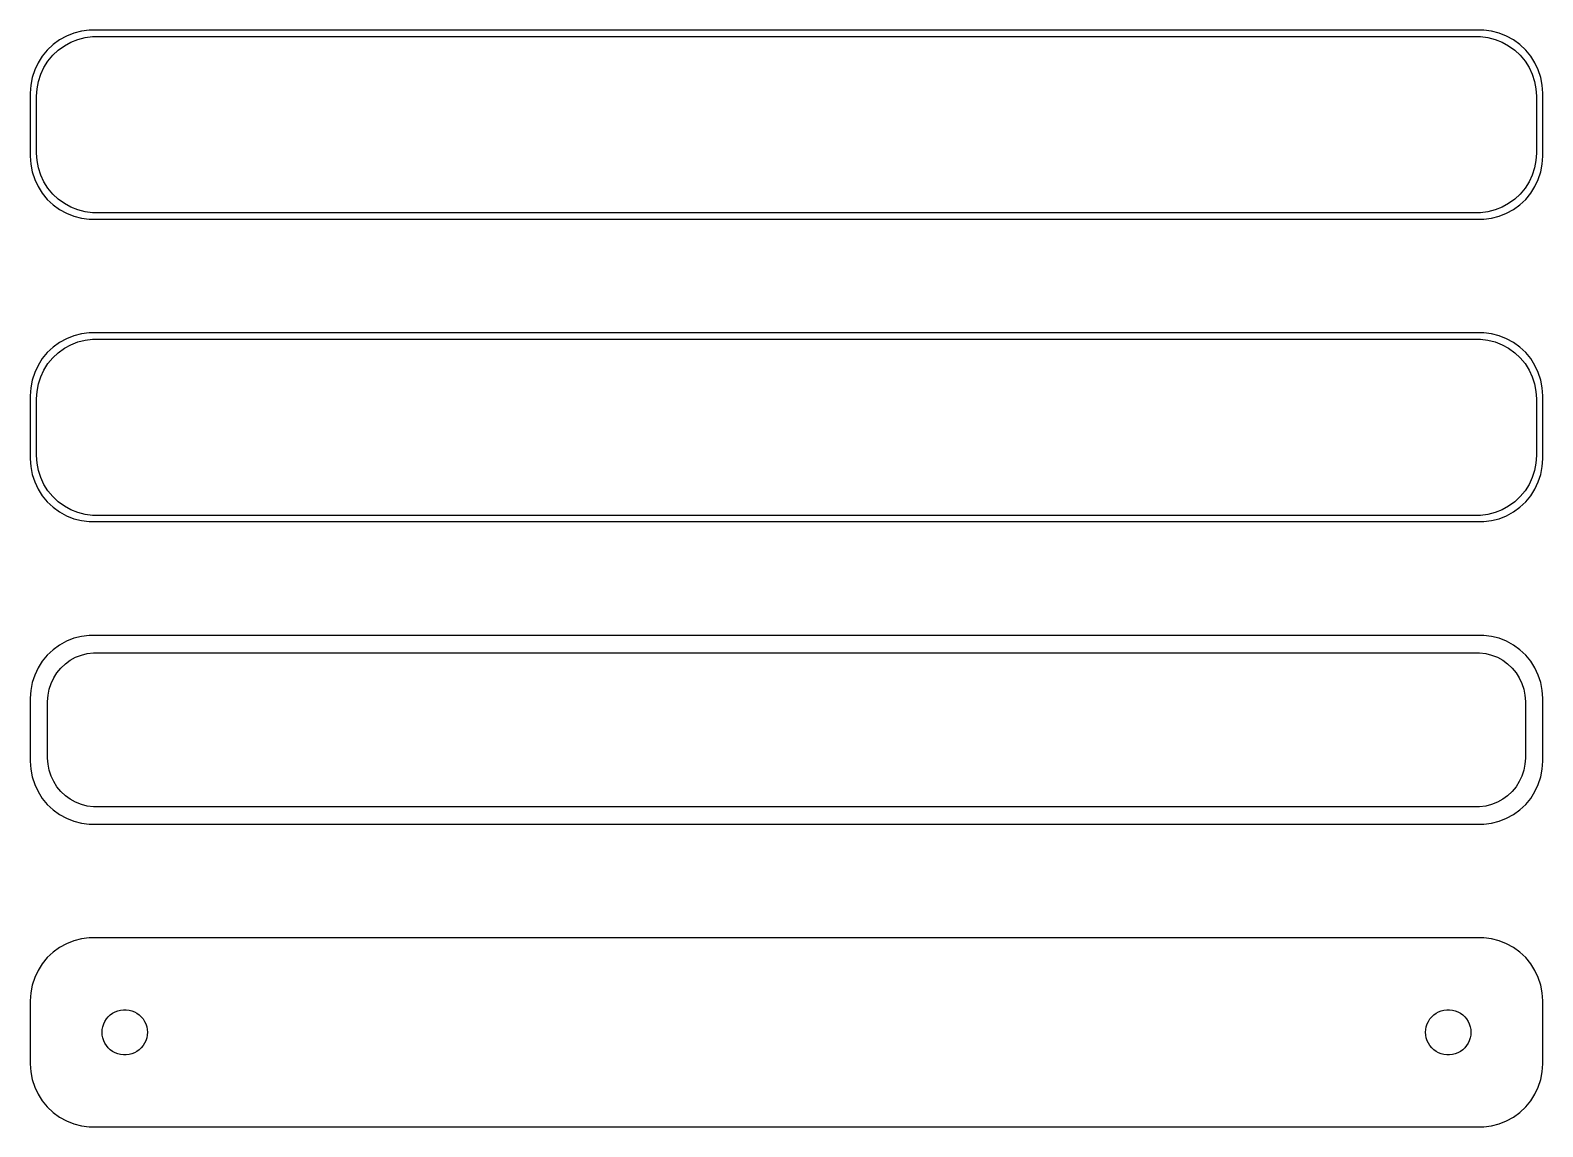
# Model space of a CAD drawing. Header units: metres. Extents: x -60 to 60, y 65 to 151.
import ezdxf

# ---------------------------------------------------------------- set-up
doc = ezdxf.new("R2010")
doc.units = ezdxf.units.M

msp = doc.modelspace()

# ---------------------------------------------------------------- linework, layer by layer
for p, q in [((-56.5451, 151.255), (-57.1289, 151.024)), ((-55.9369, 151.411), (-56.5451, 151.255)), ((-55.3139, 151.49), (-55.9369, 151.411)), ((55.3139, 151.49), (-55.3139, 151.49)), ((55.9369, 151.411), (55.3139, 151.49)), ((56.5451, 151.255), (55.9369, 151.411)), ((57.1289, 151.024), (56.5451, 151.255)), ((-58.1871, 150.353), (-58.6448, 149.923)), ((-57.6791, 150.722), (-58.1871, 150.353)), ((-57.7778, 149.91), (-57.2952, 150.261)), ((-57.1289, 151.024), (-57.6791, 150.722)), ((-57.2952, 150.261), (-56.7724, 150.548)), ((-56.7724, 150.548), (-56.2178, 150.768)), ((-56.2178, 150.768), (-55.6401, 150.916)), ((-55.6401, 150.916), (-55.0482, 150.991)), ((-55.0482, 150.991), (55.0482, 150.991)), ((55.0482, 150.991), (55.6401, 150.916)), ((55.6401, 150.916), (56.2178, 150.768)), ((56.2178, 150.768), (56.7724, 150.548)), ((56.7724, 150.548), (57.2952, 150.261)), ((57.6791, 150.722), (57.1289, 151.024)), ((57.2952, 150.261), (57.7778, 149.91)), ((58.1871, 150.353), (57.6791, 150.722)), ((58.6448, 149.923), (58.1871, 150.353)), ((-59.3815, 148.909), (-59.6489, 148.341)), ((-59.0451, 149.439), (-59.3815, 148.909)), ((-58.6448, 149.923), (-59.0451, 149.439)), ((-58.9124, 148.538), (-58.5928, 149.042)), ((-58.5928, 149.042), (-58.2126, 149.502)), ((-58.2126, 149.502), (-57.7778, 149.91)), ((57.7778, 149.91), (58.2126, 149.502)), ((58.2126, 149.502), (58.5928, 149.042)), ((58.5928, 149.042), (58.9124, 148.538)), ((59.0451, 149.439), (58.6448, 149.923)), ((59.3815, 148.909), (59.0451, 149.439)), ((59.6489, 148.341), (59.3815, 148.909)), ((-59.8429, 147.743), (-59.9606, 147.127)), ((-59.6489, 148.341), (-59.8429, 147.743)), ((-59.3508, 147.431), (-59.1664, 147.999)), ((-59.1664, 147.999), (-58.9124, 148.538)), ((58.9124, 148.538), (59.1664, 147.999)), ((59.1664, 147.999), (59.3508, 147.431)), ((59.8429, 147.743), (59.6489, 148.341)), ((59.9606, 147.127), (59.8429, 147.743)), ((-59.9606, 147.127), (-60, 146.5)), ((-60, 146.5), (-60, 141.5)), ((-59.5, 146.25), (-59.4625, 146.845)), ((-59.4625, 146.845), (-59.3508, 147.431)), ((59.3508, 147.431), (59.4625, 146.845)), ((59.4625, 146.845), (59.5, 146.25)), ((60, 146.5), (59.9606, 147.127)), ((60, 141.5), (60, 146.5)), ((-59.5, 141.75), (-59.5, 146.25)), ((59.5, 146.25), (59.5, 141.75)), ((-59.4625, 141.155), (-59.5, 141.75)), ((59.5, 141.75), (59.4625, 141.155)), ((-60, 141.5), (-59.9606, 140.873)), ((-59.9606, 140.873), (-59.8429, 140.257)), ((-59.3508, 140.569), (-59.4625, 141.155)), ((-59.1664, 140.001), (-59.3508, 140.569)), ((59.3508, 140.569), (59.1664, 140.001)), ((59.4625, 141.155), (59.3508, 140.569)), ((59.8429, 140.257), (59.9606, 140.873)), ((59.9606, 140.873), (60, 141.5)), ((-59.8429, 140.257), (-59.6489, 139.659)), ((-59.6489, 139.659), (-59.3815, 139.091)), ((-58.9124, 139.462), (-59.1664, 140.001)), ((-58.5928, 138.958), (-58.9124, 139.462)), ((58.9124, 139.462), (58.5928, 138.958)), ((59.1664, 140.001), (58.9124, 139.462)), ((59.3815, 139.091), (59.6489, 139.659)), ((59.6489, 139.659), (59.8429, 140.257)), ((-59.3815, 139.091), (-59.0451, 138.561)), ((-59.0451, 138.561), (-58.6448, 138.077)), ((-58.6448, 138.077), (-58.1871, 137.647)), ((-58.2126, 138.498), (-58.5928, 138.958)), ((-57.7778, 138.09), (-58.2126, 138.498)), ((-57.2952, 137.739), (-57.7778, 138.09)), ((57.7778, 138.09), (57.2952, 137.739)), ((58.2126, 138.498), (57.7778, 138.09)), ((58.1871, 137.647), (58.6448, 138.077)), ((58.5928, 138.958), (58.2126, 138.498)), ((58.6448, 138.077), (59.0451, 138.561)), ((59.0451, 138.561), (59.3815, 139.091)), ((-58.1871, 137.647), (-57.6791, 137.278)), ((-57.6791, 137.278), (-57.1289, 136.976)), ((-56.7724, 137.452), (-57.2952, 137.739)), ((-57.1289, 136.976), (-56.5451, 136.745)), ((-56.2178, 137.232), (-56.7724, 137.452)), ((-55.6401, 137.084), (-56.2178, 137.232)), ((-55.0482, 137.009), (-55.6401, 137.084)), ((55.0482, 137.009), (-55.0482, 137.009)), ((55.6401, 137.084), (55.0482, 137.009)), ((56.2178, 137.232), (55.6401, 137.084)), ((56.7724, 137.452), (56.2178, 137.232)), ((56.5451, 136.745), (57.1289, 136.976)), ((57.2952, 137.739), (56.7724, 137.452)), ((57.1289, 136.976), (57.6791, 137.278)), ((57.6791, 137.278), (58.1871, 137.647)), ((-56.5451, 136.745), (-55.9369, 136.589)), ((-55.9369, 136.589), (-55.3139, 136.51)), ((-55.3139, 136.51), (55.3139, 136.51)), ((55.3139, 136.51), (55.9369, 136.589)), ((55.9369, 136.589), (56.5451, 136.745)), ((-56.5451, 127.255), (-57.1289, 127.024)), ((-55.9369, 127.411), (-56.5451, 127.255)), ((-55.3139, 127.49), (-55.9369, 127.411)), ((55.3139, 127.49), (-55.3139, 127.49)), ((55.9369, 127.411), (55.3139, 127.49)), ((56.5451, 127.255), (55.9369, 127.411)), ((57.1289, 127.024), (56.5451, 127.255)), ((-58.1871, 126.353), (-58.6448, 125.923)), ((-57.6791, 126.722), (-58.1871, 126.353)), ((-57.7778, 125.91), (-57.2952, 126.261)), ((-57.1289, 127.024), (-57.6791, 126.722)), ((-57.2952, 126.261), (-56.7724, 126.548)), ((-56.7724, 126.548), (-56.2178, 126.768)), ((-56.2178, 126.768), (-55.6401, 126.916)), ((-55.6401, 126.916), (-55.0482, 126.991)), ((-55.0482, 126.991), (55.0482, 126.991)), ((55.0482, 126.991), (55.6401, 126.916)), ((55.6401, 126.916), (56.2178, 126.768)), ((56.2178, 126.768), (56.7724, 126.548)), ((56.7724, 126.548), (57.2952, 126.261)), ((57.6791, 126.722), (57.1289, 127.024)), ((57.2952, 126.261), (57.7778, 125.91)), ((58.1871, 126.353), (57.6791, 126.722)), ((58.6448, 125.923), (58.1871, 126.353)), ((-59.3815, 124.909), (-59.6489, 124.341)), ((-59.0451, 125.439), (-59.3815, 124.909)), ((-58.6448, 125.923), (-59.0451, 125.439)), ((-58.9124, 124.538), (-58.5928, 125.042)), ((-58.5928, 125.042), (-58.2126, 125.502)), ((-58.2126, 125.502), (-57.7778, 125.91)), ((57.7778, 125.91), (58.2126, 125.502)), ((58.2126, 125.502), (58.5928, 125.042)), ((58.5928, 125.042), (58.9124, 124.538)), ((59.0451, 125.439), (58.6448, 125.923)), ((59.3815, 124.909), (59.0451, 125.439)), ((59.6489, 124.341), (59.3815, 124.909)), ((-59.8429, 123.743), (-59.9606, 123.127)), ((-59.6489, 124.341), (-59.8429, 123.743)), ((-59.3508, 123.431), (-59.1664, 123.999)), ((-59.1664, 123.999), (-58.9124, 124.538)), ((58.9124, 124.538), (59.1664, 123.999)), ((59.1664, 123.999), (59.3508, 123.431)), ((59.8429, 123.743), (59.6489, 124.341)), ((59.9606, 123.127), (59.8429, 123.743)), ((-59.9606, 123.127), (-60, 122.5)), ((-60, 122.5), (-60, 117.5)), ((-59.5, 122.25), (-59.4625, 122.845)), ((-59.4625, 122.845), (-59.3508, 123.431)), ((59.3508, 123.431), (59.4625, 122.845)), ((59.4625, 122.845), (59.5, 122.25)), ((60, 122.5), (59.9606, 123.127)), ((60, 117.5), (60, 122.5)), ((-59.5, 117.75), (-59.5, 122.25)), ((59.5, 122.25), (59.5, 117.75)), ((-59.4625, 117.155), (-59.5, 117.75)), ((59.5, 117.75), (59.4625, 117.155)), ((-60, 117.5), (-59.9606, 116.873)), ((-59.9606, 116.873), (-59.8429, 116.257)), ((-59.3508, 116.569), (-59.4625, 117.155)), ((-59.1664, 116.001), (-59.3508, 116.569)), ((59.3508, 116.569), (59.1664, 116.001)), ((59.4625, 117.155), (59.3508, 116.569)), ((59.8429, 116.257), (59.9606, 116.873)), ((59.9606, 116.873), (60, 117.5)), ((-59.8429, 116.257), (-59.6489, 115.659)), ((-59.6489, 115.659), (-59.3815, 115.091)), ((-58.9124, 115.462), (-59.1664, 116.001)), ((-58.5928, 114.958), (-58.9124, 115.462)), ((58.9124, 115.462), (58.5928, 114.958)), ((59.1664, 116.001), (58.9124, 115.462)), ((59.3815, 115.091), (59.6489, 115.659)), ((59.6489, 115.659), (59.8429, 116.257)), ((-59.3815, 115.091), (-59.0451, 114.561)), ((-59.0451, 114.561), (-58.6448, 114.077)), ((-58.6448, 114.077), (-58.1871, 113.647)), ((-58.2126, 114.498), (-58.5928, 114.958)), ((-57.7778, 114.09), (-58.2126, 114.498)), ((-57.2952, 113.739), (-57.7778, 114.09)), ((57.7778, 114.09), (57.2952, 113.739)), ((58.2126, 114.498), (57.7778, 114.09)), ((58.1871, 113.647), (58.6448, 114.077)), ((58.5928, 114.958), (58.2126, 114.498)), ((58.6448, 114.077), (59.0451, 114.561)), ((59.0451, 114.561), (59.3815, 115.091)), ((-58.1871, 113.647), (-57.6791, 113.278)), ((-57.6791, 113.278), (-57.1289, 112.976)), ((-56.7724, 113.452), (-57.2952, 113.739)), ((-57.1289, 112.976), (-56.5451, 112.745)), ((-56.2178, 113.232), (-56.7724, 113.452)), ((-55.6401, 113.084), (-56.2178, 113.232)), ((-55.0482, 113.009), (-55.6401, 113.084)), ((55.0482, 113.009), (-55.0482, 113.009)), ((55.6401, 113.084), (55.0482, 113.009)), ((56.2178, 113.232), (55.6401, 113.084)), ((56.7724, 113.452), (56.2178, 113.232)), ((56.5451, 112.745), (57.1289, 112.976)), ((57.2952, 113.739), (56.7724, 113.452)), ((57.1289, 112.976), (57.6791, 113.278)), ((57.6791, 113.278), (58.1871, 113.647)), ((-56.5451, 112.745), (-55.9369, 112.589)), ((-55.9369, 112.589), (-55.3139, 112.51)), ((-55.3139, 112.51), (55.3139, 112.51)), ((55.3139, 112.51), (55.9369, 112.589)), ((55.9369, 112.589), (56.5451, 112.745)), ((-56.5451, 103.255), (-57.1289, 103.024)), ((-55.9369, 103.411), (-56.5451, 103.255)), ((-55.3139, 103.49), (-55.9369, 103.411)), ((55.3139, 103.49), (-55.3139, 103.49)), ((55.9369, 103.411), (55.3139, 103.49)), ((56.5451, 103.255), (55.9369, 103.411)), ((57.1289, 103.024), (56.5451, 103.255)), ((-58.1871, 102.353), (-58.6448, 101.923)), ((-57.6791, 102.722), (-58.1871, 102.353)), ((-57.1289, 103.024), (-57.6791, 102.722)), ((-55.9457, 101.93), (-55.4751, 102.051)), ((-55.4751, 102.051), (-54.993, 102.112)), ((-54.993, 102.112), (54.993, 102.112)), ((54.993, 102.112), (55.4751, 102.051)), ((55.4751, 102.051), (55.9457, 101.93)), ((57.6791, 102.722), (57.1289, 103.024)), ((58.1871, 102.353), (57.6791, 102.722)), ((58.6448, 101.923), (58.1871, 102.353)), ((-59.3815, 100.909), (-59.6489, 100.341)), ((-59.0451, 101.439), (-59.3815, 100.909)), ((-58.6448, 101.923), (-59.0451, 101.439)), ((-57.8805, 100.524), (-57.5707, 100.899)), ((-57.5707, 100.899), (-57.2165, 101.231)), ((-57.2165, 101.231), (-56.8234, 101.517)), ((-56.8234, 101.517), (-56.3975, 101.751)), ((-56.3975, 101.751), (-55.9457, 101.93)), ((55.9457, 101.93), (56.3975, 101.751)), ((56.3975, 101.751), (56.8234, 101.517)), ((56.8234, 101.517), (57.2165, 101.231)), ((57.2165, 101.231), (57.5707, 100.899)), ((57.5707, 100.899), (57.8805, 100.524)), ((59.0451, 101.439), (58.6448, 101.923)), ((59.3815, 100.909), (59.0451, 101.439)), ((59.6489, 100.341), (59.3815, 100.909)), ((-59.8429, 99.7434), (-59.9606, 99.1267)), ((-59.6489, 100.341), (-59.8429, 99.7434)), ((-58.4979, 99.2123), (-58.3477, 99.6744)), ((-58.3477, 99.6744), (-58.1408, 100.114)), ((-58.1408, 100.114), (-57.8805, 100.524)), ((57.8805, 100.524), (58.1408, 100.114)), ((58.1408, 100.114), (58.3477, 99.6744)), ((58.3477, 99.6744), (58.4979, 99.2123)), ((59.8429, 99.7434), (59.6489, 100.341)), ((59.9606, 99.1267), (59.8429, 99.7434)), ((-59.9606, 99.1267), (-60, 98.5)), ((-60, 98.5), (-60, 93.5)), ((-58.6195, 98.25), (-58.589, 98.735)), ((-58.589, 98.735), (-58.4979, 99.2123)), ((58.4979, 99.2123), (58.589, 98.735)), ((58.589, 98.735), (58.6195, 98.25)), ((60, 98.5), (59.9606, 99.1267)), ((60, 93.5), (60, 98.5)), ((-58.6195, 93.75), (-58.6195, 98.25)), ((58.6195, 98.25), (58.6195, 93.75)), ((-58.589, 93.265), (-58.6195, 93.75)), ((58.6195, 93.75), (58.589, 93.265)), ((-60, 93.5), (-59.9606, 92.8733)), ((-59.9606, 92.8733), (-59.8429, 92.2566)), ((-58.4979, 92.7877), (-58.589, 93.265)), ((-58.3477, 92.3256), (-58.4979, 92.7877)), ((58.4979, 92.7877), (58.3477, 92.3256)), ((58.589, 93.265), (58.4979, 92.7877)), ((59.8429, 92.2566), (59.9606, 92.8733)), ((59.9606, 92.8733), (60, 93.5)), ((-59.8429, 92.2566), (-59.6489, 91.6594)), ((-59.6489, 91.6594), (-59.3815, 91.0912)), ((-58.1408, 91.8859), (-58.3477, 92.3256)), ((-57.8805, 91.4756), (-58.1408, 91.8859)), ((-57.5707, 91.1012), (-57.8805, 91.4756)), ((57.8805, 91.4756), (57.5707, 91.1012)), ((58.1408, 91.8859), (57.8805, 91.4756)), ((58.3477, 92.3256), (58.1408, 91.8859)), ((59.3815, 91.0912), (59.6489, 91.6594)), ((59.6489, 91.6594), (59.8429, 92.2566)), ((-59.3815, 91.0912), (-59.0451, 90.5611)), ((-59.0451, 90.5611), (-58.6448, 90.0773)), ((-58.6448, 90.0773), (-58.1871, 89.6474)), ((-57.2165, 90.7685), (-57.5707, 91.1012)), ((-56.8234, 90.4829), (-57.2165, 90.7685)), ((-56.3975, 90.2488), (-56.8234, 90.4829)), ((-55.9457, 90.0699), (-56.3975, 90.2488)), ((-55.4751, 89.9491), (-55.9457, 90.0699)), ((55.9457, 90.0699), (55.4751, 89.9491)), ((56.3975, 90.2488), (55.9457, 90.0699)), ((56.8234, 90.4829), (56.3975, 90.2488)), ((57.2165, 90.7685), (56.8234, 90.4829)), ((57.5707, 91.1012), (57.2165, 90.7685)), ((58.1871, 89.6474), (58.6448, 90.0773)), ((58.6448, 90.0773), (59.0451, 90.5611)), ((59.0451, 90.5611), (59.3815, 91.0912)), ((-58.1871, 89.6474), (-57.6791, 89.2784)), ((-57.6791, 89.2784), (-57.1289, 88.9759)), ((-57.1289, 88.9759), (-56.5451, 88.7447)), ((-54.993, 89.8882), (-55.4751, 89.9491)), ((54.993, 89.8882), (-54.993, 89.8882)), ((55.4751, 89.9491), (54.993, 89.8882)), ((56.5451, 88.7447), (57.1289, 88.9759)), ((57.1289, 88.9759), (57.6791, 89.2784)), ((57.6791, 89.2784), (58.1871, 89.6474)), ((-56.5451, 88.7447), (-55.9369, 88.5886)), ((-55.9369, 88.5886), (-55.3139, 88.5099)), ((-55.3139, 88.5099), (55.3139, 88.5099)), ((55.3139, 88.5099), (55.9369, 88.5886)), ((55.9369, 88.5886), (56.5451, 88.7447)), ((-56.5451, 79.2553), (-57.1289, 79.0241)), ((-55.9369, 79.4114), (-56.5451, 79.2553)), ((-55.3139, 79.4901), (-55.9369, 79.4114)), ((55.3139, 79.4901), (-55.3139, 79.4901)), ((55.9369, 79.4114), (55.3139, 79.4901)), ((56.5451, 79.2553), (55.9369, 79.4114)), ((57.1289, 79.0241), (56.5451, 79.2553)), ((-58.1871, 78.3526), (-58.6448, 77.9227)), ((-57.6791, 78.7216), (-58.1871, 78.3526)), ((-57.1289, 79.0241), (-57.6791, 78.7216)), ((57.6791, 78.7216), (57.1289, 79.0241)), ((58.1871, 78.3526), (57.6791, 78.7216)), ((58.6448, 77.9227), (58.1871, 78.3526)), ((-59.3815, 76.9088), (-59.6489, 76.3406)), ((-59.0451, 77.4389), (-59.3815, 76.9088)), ((-58.6448, 77.9227), (-59.0451, 77.4389)), ((59.0451, 77.4389), (58.6448, 77.9227)), ((59.3815, 76.9088), (59.0451, 77.4389)), ((59.6489, 76.3406), (59.3815, 76.9088)), ((-59.8429, 75.7434), (-59.9606, 75.1267)), ((-59.6489, 76.3406), (-59.8429, 75.7434)), ((59.8429, 75.7434), (59.6489, 76.3406)), ((59.9606, 75.1267), (59.8429, 75.7434)), ((-59.9606, 75.1267), (-60, 74.5)), ((-60, 74.5), (-60, 69.5)), ((60, 74.5), (59.9606, 75.1267)), ((60, 69.5), (60, 74.5)), ((-53.9562, 73.058), (-53.8121, 73.2322)), ((-53.8121, 73.2322), (-53.6474, 73.3869)), ((-53.6474, 73.3869), (-53.4645, 73.5198)), ((-53.4645, 73.5198), (-53.2664, 73.6287)), ((-53.2664, 73.6287), (-53.0562, 73.7119)), ((-53.0562, 73.7119), (-52.8373, 73.7681)), ((-52.8373, 73.7681), (-52.613, 73.7964)), ((-52.613, 73.7964), (-52.387, 73.7964)), ((-52.387, 73.7964), (-52.1627, 73.7681)), ((-52.1627, 73.7681), (-51.9438, 73.7119)), ((-51.9438, 73.7119), (-51.7336, 73.6287)), ((-51.7336, 73.6287), (-51.5355, 73.5198)), ((-51.5355, 73.5198), (-51.3526, 73.3869)), ((-51.3526, 73.3869), (-51.1879, 73.2322)), ((-51.1879, 73.2322), (-51.0438, 73.058)), ((51.0438, 73.058), (51.1879, 73.2322)), ((51.1879, 73.2322), (51.3526, 73.3869)), ((51.3526, 73.3869), (51.5355, 73.5198)), ((51.5355, 73.5198), (51.7336, 73.6287)), ((51.7336, 73.6287), (51.9438, 73.7119)), ((51.9438, 73.7119), (52.1627, 73.7681)), ((52.1627, 73.7681), (52.387, 73.7964)), ((52.387, 73.7964), (52.613, 73.7964)), ((52.613, 73.7964), (52.8373, 73.7681)), ((52.8373, 73.7681), (53.0562, 73.7119)), ((53.0562, 73.7119), (53.2664, 73.6287)), ((53.2664, 73.6287), (53.4645, 73.5198)), ((53.4645, 73.5198), (53.6474, 73.3869)), ((53.6474, 73.3869), (53.8121, 73.2322)), ((53.8121, 73.2322), (53.9562, 73.058)), ((-54.3, 72), (-54.2858, 72.2256)), ((-54.2858, 71.7744), (-54.3, 72)), ((-54.2858, 72.2256), (-54.2434, 72.4476)), ((-54.2434, 72.4476), (-54.1736, 72.6626)), ((-54.1736, 72.6626), (-54.0773, 72.8671)), ((-54.0773, 72.8671), (-53.9562, 73.058)), ((-51.0438, 73.058), (-50.9226, 72.8671)), ((-50.9226, 72.8671), (-50.8264, 72.6626)), ((-50.8264, 72.6626), (-50.7565, 72.4476)), ((-50.7565, 72.4476), (-50.7142, 72.2256)), ((-50.7142, 72.2256), (-50.7, 72)), ((-50.7, 72), (-50.7142, 71.7744)), ((50.7, 72), (50.7142, 72.2256)), ((50.7142, 71.7744), (50.7, 72)), ((50.7142, 72.2256), (50.7565, 72.4476)), ((50.7565, 72.4476), (50.8264, 72.6626)), ((50.8264, 72.6626), (50.9226, 72.8671)), ((50.9226, 72.8671), (51.0438, 73.058)), ((53.9562, 73.058), (54.0773, 72.8671)), ((54.0773, 72.8671), (54.1736, 72.6626)), ((54.1736, 72.6626), (54.2434, 72.4476)), ((54.2434, 72.4476), (54.2858, 72.2256)), ((54.2858, 72.2256), (54.3, 72)), ((54.3, 72), (54.2858, 71.7744)), ((-54.2434, 71.5524), (-54.2858, 71.7744)), ((-54.1736, 71.3374), (-54.2434, 71.5524)), ((-54.0773, 71.1329), (-54.1736, 71.3374)), ((-53.9562, 70.942), (-54.0773, 71.1329)), ((-53.8121, 70.7678), (-53.9562, 70.942)), ((-51.0438, 70.942), (-51.1879, 70.7678)), ((-50.9226, 71.1329), (-51.0438, 70.942)), ((-50.8264, 71.3374), (-50.9226, 71.1329)), ((-50.7565, 71.5524), (-50.8264, 71.3374)), ((-50.7142, 71.7744), (-50.7565, 71.5524)), ((50.7565, 71.5524), (50.7142, 71.7744)), ((50.8264, 71.3374), (50.7565, 71.5524)), ((50.9226, 71.1329), (50.8264, 71.3374)), ((51.0438, 70.942), (50.9226, 71.1329)), ((51.1879, 70.7678), (51.0438, 70.942)), ((53.9562, 70.942), (53.8121, 70.7678)), ((54.0773, 71.1329), (53.9562, 70.942)), ((54.1736, 71.3374), (54.0773, 71.1329)), ((54.2434, 71.5524), (54.1736, 71.3374)), ((54.2858, 71.7744), (54.2434, 71.5524)), ((-53.6474, 70.6131), (-53.8121, 70.7678)), ((-53.4645, 70.4802), (-53.6474, 70.6131)), ((-53.2664, 70.3713), (-53.4645, 70.4802)), ((-53.0562, 70.2881), (-53.2664, 70.3713)), ((-52.8373, 70.2319), (-53.0562, 70.2881)), ((-52.613, 70.2036), (-52.8373, 70.2319)), ((-52.387, 70.2036), (-52.613, 70.2036)), ((-52.1627, 70.2319), (-52.387, 70.2036)), ((-51.9438, 70.2881), (-52.1627, 70.2319)), ((-51.7336, 70.3713), (-51.9438, 70.2881)), ((-51.5355, 70.4802), (-51.7336, 70.3713)), ((-51.3526, 70.6131), (-51.5355, 70.4802)), ((-51.1879, 70.7678), (-51.3526, 70.6131)), ((51.3526, 70.6131), (51.1879, 70.7678)), ((51.5355, 70.4802), (51.3526, 70.6131)), ((51.7336, 70.3713), (51.5355, 70.4802)), ((51.9438, 70.2881), (51.7336, 70.3713)), ((52.1627, 70.2319), (51.9438, 70.2881)), ((52.387, 70.2036), (52.1627, 70.2319)), ((52.613, 70.2036), (52.387, 70.2036)), ((52.8373, 70.2319), (52.613, 70.2036)), ((53.0562, 70.2881), (52.8373, 70.2319)), ((53.2664, 70.3713), (53.0562, 70.2881)), ((53.4645, 70.4802), (53.2664, 70.3713)), ((53.6474, 70.6131), (53.4645, 70.4802)), ((53.8121, 70.7678), (53.6474, 70.6131)), ((-60, 69.5), (-59.9606, 68.8733)), ((-59.9606, 68.8733), (-59.8429, 68.2566)), ((59.8429, 68.2566), (59.9606, 68.8733)), ((59.9606, 68.8733), (60, 69.5)), ((-59.8429, 68.2566), (-59.6489, 67.6594)), ((-59.6489, 67.6594), (-59.3815, 67.0912)), ((59.3815, 67.0912), (59.6489, 67.6594)), ((59.6489, 67.6594), (59.8429, 68.2566)), ((-59.3815, 67.0912), (-59.0451, 66.5611)), ((-59.0451, 66.5611), (-58.6448, 66.0773)), ((-58.6448, 66.0773), (-58.1871, 65.6474)), ((58.1871, 65.6474), (58.6448, 66.0773)), ((58.6448, 66.0773), (59.0451, 66.5611)), ((59.0451, 66.5611), (59.3815, 67.0912)), ((-58.1871, 65.6474), (-57.6791, 65.2784)), ((-57.6791, 65.2784), (-57.1289, 64.9759)), ((-57.1289, 64.9759), (-56.5451, 64.7447)), ((56.5451, 64.7447), (57.1289, 64.9759)), ((57.1289, 64.9759), (57.6791, 65.2784)), ((57.6791, 65.2784), (58.1871, 65.6474)), ((-56.5451, 64.7447), (-55.9369, 64.5886)), ((-55.9369, 64.5886), (-55.3139, 64.5099)), ((-55.3139, 64.5099), (55.3139, 64.5099)), ((55.3139, 64.5099), (55.9369, 64.5886)), ((55.9369, 64.5886), (56.5451, 64.7447))]:
    msp.add_line(p, q)

doc.saveas('drawing.dxf')
